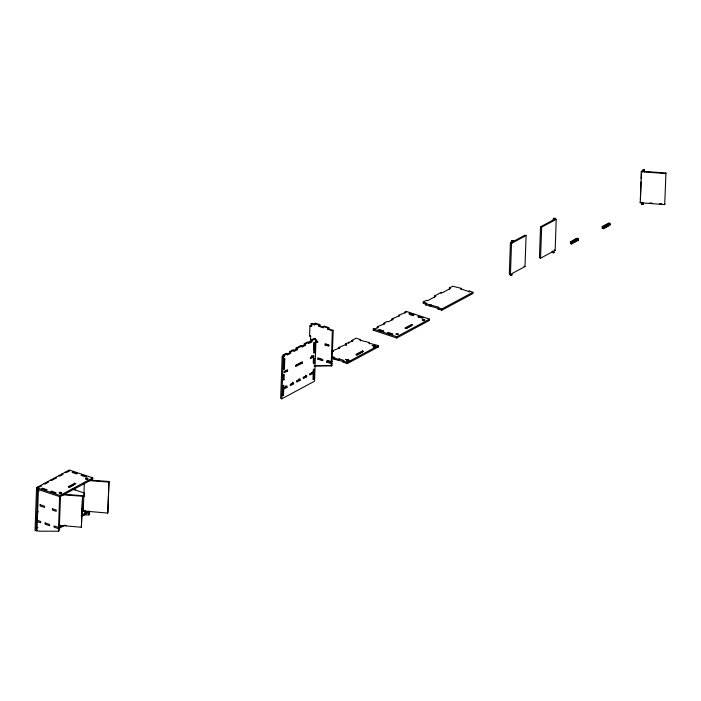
<?xml version="1.0" encoding="UTF-8"?>
<svg xmlns="http://www.w3.org/2000/svg" width="701" height="701" viewBox="0 0 701 701"><rect width="100%" height="100%" fill="white"/><g stroke="black" fill="none" stroke-linecap="round" stroke-linejoin="round"><path stroke-width="1.05" d="M36.505 488.904L59.971 496.72L92.716 479.107L92.76 477.845L69.294 470.029L36.548 487.642L35.05 530.499L39.221 531.174L58.437 531.2L59.261 530.753L59.348 528.239M36.172 530.867L37.617 489.272L38.441 488.834L36.987 530.429M58.437 531.2L59.673 495.905M59.971 496.72L60.014 495.458L92.76 477.845M59.392 526.977L60.488 495.467M61.127 494.091L61.18 492.575L59.795 492.479L59.646 493.04L61.022 493.145L61.18 492.575M74.7 484.514L74.744 483.252L75.866 483.629L69.311 487.151L68.199 486.774L74.744 483.252M62.275 526.328L59.278 525.329L81.377 527.257L82.604 495.686L63.274 494.249M82.604 495.686L81.377 527.257M83.226 511.266L83.375 510.696L85.023 510.819L84.874 511.388L83.226 511.266L84.348 482.901M84.891 511.8L85.636 511.152L107.735 513.079L107.884 512.519L108.97 481.508L89.632 480.071M84.97 512.335L85.023 510.819M82.324 514.902L88.729 514.911L88.817 512.387M107.735 513.079L108.97 481.508M315.993 339.608L315.17 340.046L315.213 338.785L311.945 340.546L311.901 341.808L308.624 343.569L308.668 342.307L305.391 344.068L305.347 345.33L302.07 347.091L302.113 345.83L297.206 348.467L297.163 349.729L293.885 351.49L293.929 350.228L290.652 351.99L290.608 353.251L287.34 355.013L287.384 353.751L284.107 355.512L284.063 356.774L282.126 356.844L280.672 398.44L281.793 398.808L314.539 381.204L315.993 339.608L314.872 339.231M282.941 356.406L282.985 355.144L286.262 353.383L287.384 353.751M281.793 398.808L283.239 357.212L284.063 356.774M282.547 390.834L282.398 395.031L283.511 395.408L283.739 389.108L287.007 387.346L287.051 386.085L283.782 387.846L282.661 387.469M283.125 374.238L282.95 379.276L284.063 379.653L284.238 374.606L283.423 375.053L283.248 380.091L284.063 379.653M283.572 361.506L283.677 358.483L284.79 358.851L284.44 368.936L283.625 369.374L283.975 359.298L284.79 358.851M283.782 387.846L283.87 385.322L283.046 385.76L282.696 395.846L283.511 395.408M286.218 354.645L286.262 353.383M283.739 389.108L282.617 388.731L285.894 386.97L285.938 385.708M287.585 370.96L287.629 369.699L284.352 371.46L284.308 372.722L287.585 370.96L286.464 370.584L284.01 371.907M287.033 354.198L289.495 352.883L289.539 351.622L292.808 349.86L293.929 350.228M292.483 382.194L292.44 383.447L293.561 383.824L293.605 382.562L290.328 384.323L290.284 385.585L293.561 383.824M293.588 350.675L296.041 349.361L296.085 348.099L301.001 345.453L302.113 345.83M296.532 381.248L298.994 379.924L299.038 378.671M300.107 380.301L300.151 379.039L296.882 380.801L296.838 382.063L300.107 380.301L298.994 379.924M302.324 363.03L302.368 361.777L295.813 365.3L295.769 366.553L302.324 363.03L301.202 362.662L295.585 365.685M301.772 346.276L304.234 344.953L304.278 343.7L307.546 341.939L308.668 342.307M303.086 377.725L305.54 376.411L305.583 375.149M306.661 376.779L306.705 375.517L303.428 377.278L303.384 378.54L306.661 376.779L305.54 376.411M310.201 341.194L309.378 341.632L310.499 342.009L310.692 336.331L309.579 335.963L309.93 325.877L311.866 325.807L309.93 325.877M311.042 326.254L311.139 323.731L311.954 323.292L315.31 324.405L314.486 324.843L311.139 323.731M308.326 342.754L310.78 341.431L310.823 340.178L314.101 338.417L315.213 338.785M312.865 373.703L312.935 371.688M313.382 358.956L313.242 362.995L314.355 363.363L314.539 358.325L313.715 358.763L313.54 363.801L314.355 363.363M313.689 350.263L313.969 342.193M314.486 324.843L314.53 323.59L315.354 323.143L319.822 324.633L319.779 325.895L318.955 326.333L318.999 325.071L319.822 324.633M313.207 373.256L312.988 379.556L313.811 379.118L314.162 369.033L313.338 369.48L313.251 371.994L309.982 373.756L309.938 375.017L313.207 373.256L312.094 372.888L309.632 374.203M313.785 356.87L313.829 355.609L310.552 357.37L310.508 358.632L313.785 356.87L312.664 356.502L310.21 357.817M314.731 352.647L315.082 342.57L314.267 343.008L313.917 353.094L314.731 352.647L313.619 352.279M315.476 341.755L317.264 342.351L317.308 341.089L315.52 340.493M317.816 359.105L317.86 357.843L322.329 359.333L322.285 360.594L317.816 359.105L318.631 358.667L323.1 360.156L322.285 360.594M328.76 327.612L327.937 328.05L327.893 329.312L328.716 328.874L328.76 327.612L324.291 326.123L323.468 326.561L323.424 327.823L318.955 326.333M325.089 344.953L325.133 343.692L328.935 344.962L328.892 346.224L325.089 344.953L325.912 344.515L328.76 345.462M314.048 366.071L331.95 365.65L332.037 363.136L331.222 363.574L326.754 362.084L326.797 360.822L331.266 362.312L332.081 361.874L333.185 330.364L328.716 328.874M326.754 362.084L327.569 361.646L327.612 360.384M331.135 366.097L331.222 363.574M331.266 362.312L332.37 330.802L333.185 330.364M332.309 352.191L332.353 350.929L340.02 347.775L338.898 347.407L338.855 348.669M342.745 361.365L333.878 359.122L333.921 357.869L334.745 357.422L332.064 356.529M338.346 360.612L338.39 359.35L339.214 358.912L343.683 360.402L343.639 361.663M339.17 360.174L339.214 358.912M343.683 360.402L342.859 360.84L342.815 362.102L347.293 363.591L378.4 346.864L378.444 345.602L368.682 343.069L369.506 342.623L369.462 343.884M345.409 345.146L345.453 343.884L353.12 340.73L351.998 340.362L351.955 341.624M346.522 345.514L346.566 344.252L345.453 343.884M347.293 363.591L347.337 362.329L378.444 345.602M347.293 360.892A1.244 0.517 2 0 1 347.53 360.007A1.244 0.517 2 0 1 349.273 360.586A1.244 0.517 2 0 1 347.293 360.892L348.765 360.104M348.686 343.385L348.73 342.123M360.524 340.914L360.568 339.652L356.099 338.162L351.998 340.362M362.364 350.938L355.81 354.461L356.932 354.837L363.486 351.315L362.364 350.938L362.321 352.2L356.704 355.223M405.178 313.005L405.222 311.752L406.037 311.305L429.503 319.121L429.459 320.383L396.713 337.996L373.247 330.18L373.291 328.918L375.228 328.848L378.496 327.087L377.383 326.719L377.34 327.98M373.659 346.715A1.244 0.517 2 0 1 373.896 345.838A1.244 0.517 2 0 1 375.631 346.417A1.244 0.517 2 0 1 373.659 346.715L375.131 345.926M379.355 330.784L379.399 329.523L383.868 331.012L383.044 331.45L378.575 329.969L379.399 329.523M383.885 324.458L383.929 323.196L387.206 321.435L388.328 321.803L393.235 319.165L392.122 318.789L392.078 320.05M388.336 332.502L387.522 332.94L391.99 334.43L392.805 333.991L388.336 332.502L388.293 333.764L390.974 334.657M396.713 337.996L396.757 336.734L429.503 319.121M398.624 316.528L398.667 315.275L406.335 312.12L405.222 311.752M409.647 314.495L409.691 313.242L414.16 314.723L413.345 315.17L408.867 313.68L409.691 313.242M411.487 324.528L404.941 328.05L406.054 328.427L412.609 324.905L411.487 324.528L411.443 325.79L406.764 328.305M418.585 317.474L418.628 316.212L423.097 317.702L422.282 318.14L417.814 316.659L418.628 316.212M434.655 297.163L434.699 295.901L435.812 296.278L427.628 300.676L426.506 300.3L423.229 302.061L423.185 303.323L425.7 304.164M425.77 303.621L438.879 307.275L438.055 307.713L438.011 308.975L438.835 308.536L425.726 304.882L425.77 303.621L426.585 303.183L423.229 302.061M430.195 306.372L430.239 305.11M431.01 305.934L431.054 304.672M441.201 293.64L441.244 292.378L442.366 292.755L450.55 288.348L449.429 287.98L449.385 289.241M441.814 310.245L441.858 308.983L472.973 292.256L472.93 293.517L441.814 310.245L438.011 308.975M461.302 289.644L461.346 288.383L452.706 286.218L449.429 287.98M469.127 292.247L469.171 290.985L472.973 292.256M511.362 275.379L512.186 274.932L512.238 273.425L525.005 266.555L526.092 235.554L513.316 242.415L513.369 240.907L512.554 241.346L512.501 242.861L511.38 242.485L510.398 243.01L509.32 274.021L510.433 274.389L511.415 273.863L511.362 275.379L510.249 275.002L510.302 273.495M511.38 242.485L511.432 240.969L513.369 240.907M510.433 274.389L511.52 243.387L512.501 242.861M553.282 252.842L554.105 252.395L554.158 250.888L555.139 250.353L556.217 219.352L555.236 219.877L555.288 218.37L554.473 218.808L554.421 220.316L553.299 219.948L540.532 226.817L539.446 257.819L540.567 258.196L553.334 251.326L553.282 252.842L552.169 252.465L552.222 250.958M540.567 258.196L541.645 227.185L554.421 220.316M553.299 219.948L553.352 218.432L555.288 218.37M570.43 241.792L570.474 243.597L571.595 243.966L578.141 240.443L578.316 238.717L576.976 238.27L570.43 241.792L571.771 242.239L578.316 238.717M571.595 243.966L571.771 242.239M576.976 238.27L573.216 240.785M609.958 223.339L608.845 222.971L602.29 226.484L602.124 228.219L603.465 228.666L610.01 225.144L609.914 224.6L603.368 228.123L603.412 226.861L609.958 223.339L609.914 224.6M603.465 228.666L610.028 224.635M664.863 204.017L664.714 204.587L643.238 202.992L642.011 202.326L641.853 202.887L640.206 202.764L641.441 171.193L643.089 171.316L643.141 169.8L644.517 169.905L644.315 171.982L665.801 173.576L665.95 173.016L644.464 171.421M640.469 198.996L641.064 181.883M641.178 178.676L641.441 171.193M643.334 203.938L643.185 204.508L641.801 204.403L641.853 202.887M641.284 171.763L642.94 171.885L643.141 169.8M641.801 204.403L642.011 202.326M643.238 202.992L643.185 204.508L641.958 203.833M644.315 171.982L644.517 169.905M664.714 204.587L665.95 173.016M60.339 493.092L60.488 492.523M86.705 478.914L86.854 478.354M86.258 511.485L89.281 512.37M642.94 171.885L643.089 171.316M643.684 170.422L643.833 169.852M640.206 202.764L640.355 202.203M309.579 335.963L310.394 335.525M38.353 491.357L39.168 490.91M317.264 342.351L318.088 341.913L315.406 341.019M513.114 241.556L524.97 235.177L526.092 235.554M69.084 487.537L73.763 485.022M338.898 347.407L346.566 344.252M377.383 326.719L385.051 323.564L383.929 323.196M392.122 318.789L399.789 315.643L398.667 315.275M434.699 295.901L441.244 292.378M74.911 489.903L75.726 489.464M331.836 352.182L333.466 351.297L332.353 350.929M373.247 330.18L374.062 329.733M37.626 512.151L38.441 511.712M360.568 339.652L359.744 340.09L369.506 342.623M425.726 304.882L426.541 304.444M461.346 288.383L460.531 288.821L468.356 291.432L469.171 290.985M333.878 359.122L334.701 358.684M82.727 495.817L84.628 494.801M82.683 497.079L84.584 496.054M37.074 527.906L37.889 527.467M510.249 275.002L511.064 274.564M552.169 252.465L554.105 252.395M62.24 525.443L58.569 527.415L54.1 525.925L54.056 527.187L58.525 528.677L65.053 525.172M81.255 515.217L88.861 511.125M81.211 516.479L89.64 511.949L89.553 514.473L88.729 514.911M314.872 365.633L331.95 365.65M642.992 170.369L644.368 170.474M649.827 202.904L651.974 203.062M659.501 203.623L661.648 203.781M88.414 480.562L108.821 482.078M62.047 494.74L82.455 496.247M64.334 525.417L66.481 525.575M602.29 226.484L603.412 226.861M553.764 218.213L554.885 218.589M553.352 218.432L554.473 218.808M555.104 218.975L556.217 219.352M540.532 226.817L541.645 227.185M577.028 240.075L578.141 240.443M554.018 249.985L555.139 250.353M511.844 240.75L512.966 241.126M511.432 240.969L512.554 241.346M510.398 243.01L511.52 243.387M523.892 266.187L525.005 266.555M438.055 307.713L441.858 308.983M410.541 314.793L413.222 315.687M373.291 328.918L396.757 336.734M314.53 323.59L318.999 325.071M323.468 326.561L327.937 328.05M319.779 325.895L323.354 327.087M327.893 329.312L332.37 330.802M372.126 345.313L378.049 347.284M310.823 340.178L311.945 340.546M310.78 341.431L311.901 341.808M304.278 343.7L305.391 344.068M304.234 344.953L305.347 345.33M345.269 359.324L351.035 361.243M333.921 357.869L338.39 359.35M342.859 360.84L347.337 362.329M332.02 357.79L333.807 358.386M296.085 348.099L297.206 348.467M296.041 349.361L297.163 349.729M328.506 360.682L332.081 361.874M311.594 355.766L313.391 356.362M311.481 356.283L313.268 356.879M327.569 361.646L332.037 363.136M289.539 351.622L290.652 351.99M289.495 352.883L290.608 353.251M282.985 355.144L284.107 355.512M282.126 356.844L283.239 357.212M283.318 368.568L284.44 368.936M290.801 384.332L291.923 384.7M285.894 386.97L287.007 387.346M68.479 470.476L69.592 470.844L66.323 472.605L65.202 472.237M61.925 473.999L63.046 474.367L59.769 476.128L58.656 475.751M55.379 477.512L56.492 477.889L51.585 480.527L50.463 480.159M72.229 489.009L84.628 493.145M47.186 481.92L48.308 482.288L45.03 484.049L43.918 483.681M40.64 485.442L41.753 485.811L38.485 487.572L37.363 487.204M36.548 487.642L60.014 495.458M81.71 508.742L83.498 509.338M83.366 510.398L84.996 510.941M37.337 520.344L40.693 521.456L40.649 522.718L37.293 521.605M374.851 348.073A1.244 0.517 2 0 1 374.544 348.099M373.344 347.249A1.244 0.517 2 0 1 375.324 347.284M348.993 362.093A1.244 0.517 2 0 1 348.765 362.18M347.205 361.33A1.244 0.517 2 0 1 348.721 361.365M422.975 320.681A1.244 0.517 2 0 1 423.93 320.699M60.409 525.408A1.244 0.517 2 0 1 59.129 526.092M86.863 511.362A1.244 0.517 2 0 1 85.925 511.914A1.244 0.517 2 0 1 84.453 511.537A1.244 0.517 2 0 1 85.128 510.915M86.828 512.755A1.244 0.517 2 0 1 86.591 513.001M60.505 493.557A1.244 0.517 2 0 1 61.513 493.898M40.15 504.702L40.097 505.964L44.575 507.454L44.619 506.192L40.15 504.702M45.162 522.946L45.118 524.208L49.587 525.697L49.631 524.436L45.162 522.946M52.435 508.795L52.391 510.056L56.194 511.318L56.238 510.065L52.435 508.795M86.162 478.301L86.013 478.871L87.388 478.967L87.537 478.406L86.162 478.301M42.656 488.247L41.832 488.693L46.301 490.174L47.125 489.736L42.656 488.247M72.948 471.966L72.124 472.404L76.602 473.894L77.417 473.447L72.948 471.966M51.594 491.226L50.779 491.664L55.248 493.153L56.062 492.715L51.594 491.226M81.886 474.936L81.071 475.383L85.54 476.864L86.354 476.426L81.886 474.936M578.185 239.181L571.639 242.704L578.185 239.181M422.782 320.304A1.244 0.517 2 0 0 424.762 320.006A1.244 0.517 2 0 0 423.018 319.419A1.244 0.517 2 0 0 422.782 320.304M396.415 334.482A1.244 0.517 2 0 0 398.396 334.175A1.244 0.517 2 0 0 396.652 333.597A1.244 0.517 2 0 0 396.415 334.482M86.039 479.028A1.244 0.517 2 0 0 88.019 478.73A1.244 0.517 2 0 0 86.276 478.143A1.244 0.517 2 0 0 86.039 479.028M59.673 493.206A1.244 0.517 2 0 0 61.653 492.899A1.244 0.517 2 0 0 59.909 492.321A1.244 0.517 2 0 0 59.673 493.206"/></g></svg>
